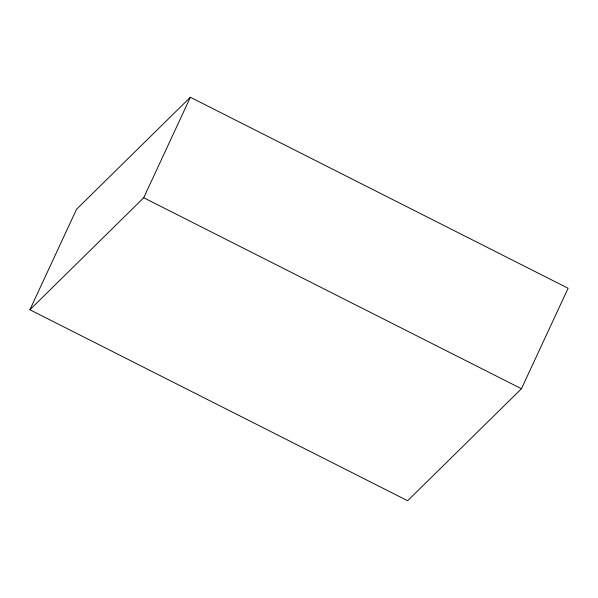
<?xml version="1.0" encoding="UTF-8"?>
<svg xmlns="http://www.w3.org/2000/svg" width="598" height="598" viewBox="0 0 598 598"><rect width="100%" height="100%" fill="white"/><g stroke="black" fill="none" stroke-linecap="round" stroke-linejoin="round"><path stroke-width="0.9" d="M29.9 309.749L76.544 209.263L190.358 97.265L568.1 288.251L521.456 388.737L407.642 500.735L29.9 309.749L143.714 197.751L190.358 97.265M143.714 197.751L521.456 388.737"/></g></svg>
